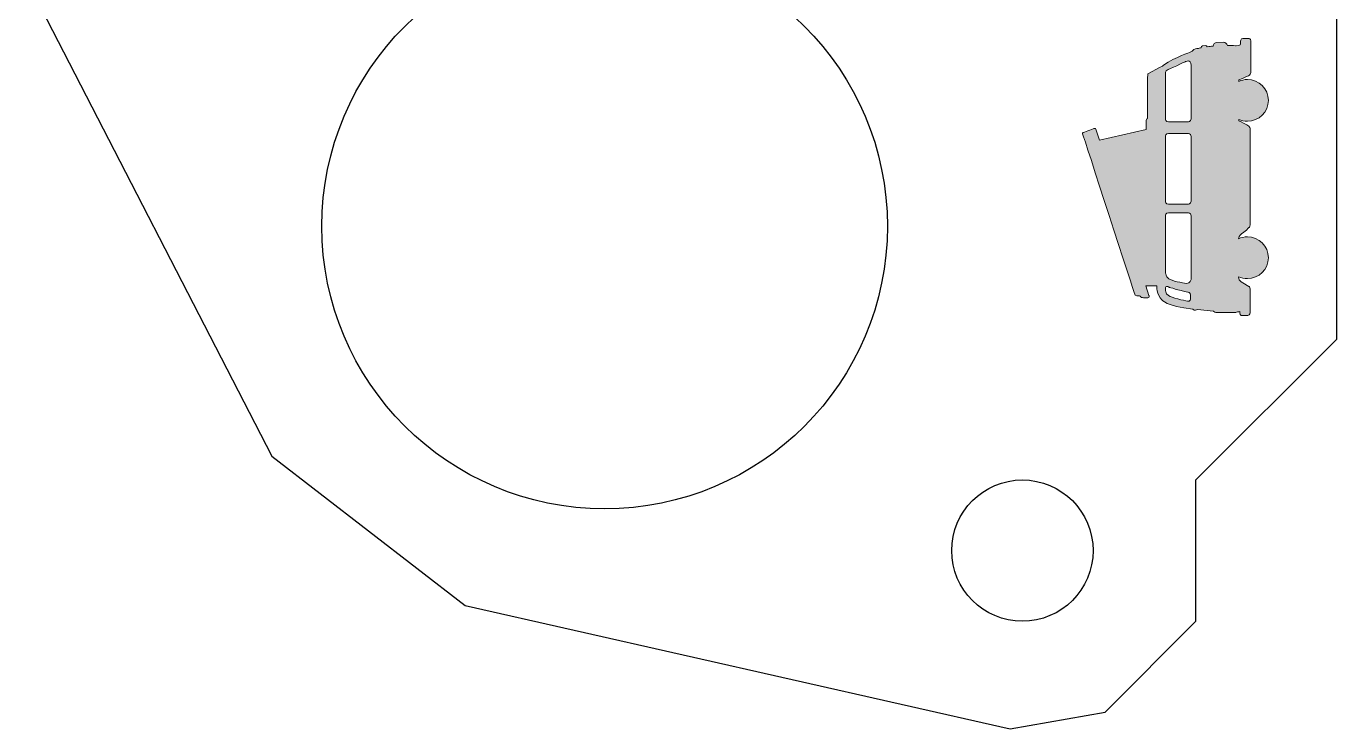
# Model space of a CAD drawing. Extents: x 1.03 to 5.04, y 10.78 to 16.24.
# Drawn here: x 1.025 to 5.039, y 10.781 to 12.935 of the extents above; entities that cross this region are included whole.
import ezdxf

# ---------------------------------------------------------------- set-up
doc = ezdxf.new("R2010")
doc.units = 0
doc.header["$LTSCALE"] = 1.21
doc.header["$MEASUREMENT"] = 0
doc.layers.add('02___PRT_ALL_AXES', color=7, linetype='CONTINUOUS')
doc.layers.add('Layer 1', color=7, linetype='CONTINUOUS', lineweight=0)

msp = doc.modelspace()

# ---------------------------------------------------------------- hatches: boundary and pattern name
at = {"layer": 'Layer 1', "true_color": 0x000000, "transparency": 33554687}
h = msp.add_hatch(color=18, dxfattribs=at)
h.dxf.hatch_style = 2
edge = h.paths.add_edge_path()
edge.add_spline(control_points=[(4.5927, 12.8147), (4.5927, 12.8075), (4.5927, 12.8036), (4.5927, 12.8017), (4.5927, 12.801), (4.5927, 12.8004), (4.5927, 12.7998), (4.5927, 12.7618), (4.5927, 12.7054), (4.5927, 12.676), (4.5927, 12.6624), (4.5927, 12.6532), (4.5927, 12.6513), (4.5927, 12.6417), (4.5836, 12.6419), (4.5836, 12.6419), (4.5836, 12.6419), (4.5336, 12.6419), (4.5238, 12.6419), (4.5141, 12.6419), (4.515, 12.651), (4.515, 12.651), (4.515, 12.651), (4.515, 12.6628), (4.515, 12.6804), (4.515, 12.6997), (4.515, 12.7367), (4.515, 12.7712), (4.515, 12.7712), (4.515, 12.7936), (4.515, 12.7936), (4.515, 12.7936), (4.5146, 12.7979), (4.5194, 12.8003), (4.5243, 12.8027), (4.5749, 12.826), (4.5749, 12.826), (4.5749, 12.826), (4.5927, 12.8369), (4.5927, 12.8147)], knot_values=[0, 0, 0, 0, 1, 1, 1, 2, 2, 2, 3, 3, 3, 4, 4, 4, 5, 5, 5, 6, 6, 6, 7, 7, 7, 8, 8, 8, 9, 9, 9, 10, 10, 10, 11, 11, 11, 12, 12, 12, 13, 13, 13, 13], degree=3, periodic=0)
edge = h.paths.add_edge_path()
edge.add_spline(control_points=[(4.5836, 12.6067), (4.5836, 12.6067), (4.5927, 12.6069), (4.5927, 12.5973), (4.5927, 12.5954), (4.5927, 12.5862), (4.5927, 12.5727), (4.5927, 12.5348), (4.5927, 12.4631), (4.5927, 12.4233), (4.5927, 12.4098), (4.5927, 12.4006), (4.5927, 12.3987), (4.5927, 12.3891), (4.5836, 12.3893), (4.5836, 12.3893), (4.5836, 12.3893), (4.5336, 12.3893), (4.5238, 12.3893), (4.5141, 12.3893), (4.515, 12.3984), (4.515, 12.3984), (4.515, 12.3984), (4.515, 12.4102), (4.515, 12.4277), (4.515, 12.4572), (4.515, 12.528), (4.515, 12.5682), (4.515, 12.5858), (4.515, 12.5976), (4.515, 12.5976), (4.515, 12.5976), (4.5141, 12.6067), (4.5238, 12.6067), (4.5336, 12.6067), (4.5836, 12.6067), (4.5836, 12.6067)], knot_values=[0, 0, 0, 0, 1, 1, 1, 2, 2, 2, 3, 3, 3, 4, 4, 4, 5, 5, 5, 6, 6, 6, 7, 7, 7, 8, 8, 8, 9, 9, 9, 10, 10, 10, 11, 11, 11, 12, 12, 12, 12], degree=3, periodic=0)
edge = h.paths.add_edge_path()
edge.add_spline(control_points=[(4.5836, 12.3634), (4.5836, 12.3634), (4.5927, 12.3636), (4.5927, 12.354), (4.5927, 12.3444), (4.5927, 12.1589), (4.5927, 12.1589), (4.5927, 12.1589), (4.5912, 12.1452), (4.5786, 12.1468), (4.566, 12.1483), (4.5338, 12.1544), (4.5248, 12.1609), (4.515, 12.1679), (4.515, 12.1782), (4.515, 12.1782), (4.515, 12.1782), (4.515, 12.3543), (4.515, 12.3543), (4.515, 12.3543), (4.5141, 12.3634), (4.5238, 12.3634), (4.5336, 12.3634), (4.5836, 12.3634), (4.5836, 12.3634)], knot_values=[0, 0, 0, 0, 1, 1, 1, 2, 2, 2, 3, 3, 3, 4, 4, 4, 5, 5, 5, 6, 6, 6, 7, 7, 7, 8, 8, 8, 8], degree=3, periodic=0)
edge = h.paths.add_edge_path()
edge.add_spline(control_points=[(4.5214, 12.1367), (4.5284, 12.1341), (4.5259, 12.135), (4.5259, 12.135), (4.5259, 12.135), (4.5549, 12.1252), (4.5833, 12.1203), (4.5833, 12.1203), (4.5909, 12.1195), (4.5909, 12.1107), (4.5909, 12.1019), (4.5909, 12.1002), (4.5909, 12.1002), (4.5909, 12.1002), (4.5917, 12.09), (4.5815, 12.0922), (4.5713, 12.0943), (4.5337, 12.1027), (4.5235, 12.1095), (4.5133, 12.1163), (4.515, 12.1262), (4.515, 12.1262), (4.515, 12.1262), (4.515, 12.1331), (4.515, 12.1331), (4.515, 12.1331), (4.5145, 12.1393), (4.5214, 12.1367)], knot_values=[0, 0, 0, 0, 1, 1, 1, 2, 2, 2, 3, 3, 3, 4, 4, 4, 5, 5, 5, 6, 6, 6, 7, 7, 7, 8, 8, 8, 9, 9, 9, 9], degree=3, periodic=0)
edge = h.paths.add_edge_path()
edge.add_spline(control_points=[(4.7442, 12.888), (4.7442, 12.888), (4.7442, 12.8817), (4.7442, 12.8817), (4.7442, 12.8817), (4.7455, 12.8744), (4.7314, 12.8751), (4.7301, 12.8752), (4.7197, 12.8758), (4.7042, 12.8758), (4.7032, 12.8819), (4.6978, 12.8864), (4.6915, 12.8862), (4.6915, 12.8862), (4.6723, 12.8854), (4.6723, 12.8854), (4.6659, 12.8852), (4.6609, 12.8801), (4.6604, 12.8739), (4.6545, 12.8733), (4.6484, 12.8727), (4.6422, 12.8718), (4.6422, 12.8718), (4.6422, 12.8718), (4.6422, 12.8718), (4.6419, 12.8744), (4.6395, 12.8762), (4.6369, 12.8759), (4.6369, 12.8759), (4.628, 12.8747), (4.628, 12.8747), (4.6254, 12.8743), (4.6236, 12.8719), (4.624, 12.8693), (4.624, 12.8693), (4.624, 12.8689), (4.624, 12.8689), (4.6201, 12.8681), (4.6162, 12.8673), (4.6123, 12.8664), (4.6123, 12.8664), (4.6025, 12.8683), (4.5962, 12.8584), (4.5962, 12.8584), (4.5898, 12.8553), (4.5898, 12.8553), (4.5898, 12.8553), (4.5472, 12.8416), (4.508, 12.8152), (4.508, 12.8152), (4.5056, 12.8128), (4.5056, 12.8128), (4.5056, 12.8128), (4.5021, 12.8111), (4.498, 12.8093), (4.498, 12.8093), (4.4609, 12.7896), (4.4609, 12.7896), (4.4609, 12.7896), (4.4594, 12.7801), (4.4592, 12.7729), (4.4591, 12.7658), (4.4592, 12.6525), (4.4592, 12.6525), (4.4592, 12.6525), (4.4556, 12.6507), (4.4556, 12.6461), (4.4556, 12.6415), (4.4556, 12.618), (4.4556, 12.618), (4.4556, 12.618), (4.3128, 12.5856), (4.3128, 12.5856), (4.3128, 12.5856), (4.3017, 12.6199), (4.3017, 12.6199), (4.3017, 12.6199), (4.3003, 12.6233), (4.2955, 12.6216), (4.2906, 12.6199), (4.2617, 12.6088), (4.2617, 12.6088), (4.2617, 12.6088), (4.2594, 12.6081), (4.2617, 12.602), (4.264, 12.5959), (4.4203, 12.1132), (4.4203, 12.1132), (4.4203, 12.1132), (4.4218, 12.1085), (4.4267, 12.1085), (4.4317, 12.1085), (4.4354, 12.1085), (4.4354, 12.1085), (4.4354, 12.1085), (4.4378, 12.1075), (4.4388, 12.1054), (4.4399, 12.1033), (4.4403, 12.1031), (4.4437, 12.103), (4.4464, 12.1029), (4.4553, 12.1026), (4.4609, 12.1023), (4.4668, 12.1021), (4.4637, 12.1092), (4.4637, 12.1092), (4.4637, 12.1092), (4.4541, 12.139), (4.4541, 12.139), (4.4541, 12.139), (4.487, 12.139), (4.487, 12.139), (4.487, 12.139), (4.4878, 12.1393), (4.4878, 12.1393), (4.4878, 12.1393), (4.486, 12.1121), (4.5036, 12.0965), (4.5036, 12.0965), (4.5158, 12.0767), (4.5985, 12.0681), (4.5985, 12.0681), (4.6041, 12.0598), (4.6125, 12.0672), (4.6125, 12.0672), (4.6611, 12.0621), (4.6611, 12.0621), (4.6611, 12.0621), (4.6628, 12.0583), (4.6691, 12.0578), (4.6753, 12.0573), (4.7279, 12.057), (4.7279, 12.057), (4.7279, 12.057), (4.732, 12.0572), (4.7325, 12.0589), (4.7329, 12.0605), (4.7373, 12.0599), (4.7373, 12.0599), (4.7373, 12.0599), (4.7398, 12.06), (4.7422, 12.0605), (4.7422, 12.0599), (4.7422, 12.0568), (4.7422, 12.0562), (4.7422, 12.0487), (4.7477, 12.0487), (4.7477, 12.0487), (4.7477, 12.0487), (4.759, 12.0487), (4.7663, 12.0487), (4.7736, 12.0487), (4.7738, 12.0581), (4.7738, 12.0581), (4.7738, 12.0581), (4.7738, 12.0776), (4.7738, 12.0776), (4.7738, 12.0776), (4.7738, 12.084), (4.7738, 12.084), (4.7738, 12.0862), (4.7738, 12.0885), (4.7738, 12.0906), (4.7739, 12.0906), (4.774, 12.0906), (4.774, 12.0906), (4.774, 12.0906), (4.774, 12.1299), (4.774, 12.1299), (4.7738, 12.136), (4.7699, 12.1372), (4.7699, 12.1372), (4.7699, 12.1372), (4.7519, 12.1485), (4.7519, 12.1485), (4.7519, 12.1485), (4.7384, 12.1536), (4.7384, 12.1658), (4.7384, 12.1662), (4.7384, 12.1667), (4.7384, 12.1673), (4.7466, 12.1634), (4.7558, 12.1613), (4.7655, 12.1613), (4.8009, 12.1613), (4.8296, 12.19), (4.8296, 12.2253), (4.8296, 12.2607), (4.8009, 12.2894), (4.7655, 12.2894), (4.7558, 12.2894), (4.7467, 12.2873), (4.7384, 12.2834), (4.7387, 12.2871), (4.7402, 12.2941), (4.7471, 12.2982), (4.7566, 12.304), (4.7702, 12.3178), (4.7702, 12.3178), (4.7702, 12.3178), (4.7738, 12.3193), (4.7738, 12.3266), (4.7738, 12.3339), (4.7738, 12.6209), (4.7738, 12.6209), (4.7738, 12.6209), (4.7741, 12.6269), (4.7642, 12.6326), (4.7593, 12.6354), (4.7484, 12.6406), (4.7389, 12.6451), (4.7389, 12.6451), (4.7389, 12.6494), (4.7389, 12.6494), (4.747, 12.6457), (4.756, 12.6436), (4.7656, 12.6436), (4.8009, 12.6436), (4.8296, 12.6722), (4.8296, 12.7076), (4.8296, 12.743), (4.8009, 12.7717), (4.7656, 12.7717), (4.7561, 12.7717), (4.7472, 12.7696), (4.7391, 12.766), (4.7391, 12.766), (4.7392, 12.7706), (4.7392, 12.7706), (4.7541, 12.7772), (4.7676, 12.7826), (4.7676, 12.7826), (4.7676, 12.7826), (4.7753, 12.7848), (4.7756, 12.7928), (4.7759, 12.7994), (4.7757, 12.8379), (4.7757, 12.852), (4.7758, 12.8525), (4.7758, 12.8528), (4.7758, 12.8528), (4.7758, 12.8528), (4.7758, 12.878), (4.7758, 12.878), (4.7758, 12.878), (4.7758, 12.882), (4.7758, 12.8899), (4.7758, 12.8974), (4.7703, 12.8974), (4.7703, 12.8974), (4.7703, 12.8974), (4.759, 12.8974), (4.7517, 12.8974), (4.7444, 12.8974), (4.7442, 12.888), (4.7442, 12.888)], knot_values=[0, 0, 0, 0, 1, 1, 1, 2, 2, 2, 3, 3, 3, 4, 4, 4, 5, 5, 5, 6, 6, 6, 7, 7, 7, 8, 8, 8, 9, 9, 9, 10, 10, 10, 11, 11, 11, 12, 12, 12, 13, 13, 13, 14, 14, 14, 15, 15, 15, 16, 16, 16, 17, 17, 17, 18, 18, 18, 19, 19, 19, 20, 20, 20, 21, 21, 21, 22, 22, 22, 23, 23, 23, 24, 24, 24, 25, 25, 25, 26, 26, 26, 27, 27, 27, 28, 28, 28, 29, 29, 29, 30, 30, 30, 31, 31, 31, 32, 32, 32, 33, 33, 33, 34, 34, 34, 35, 35, 35, 36, 36, 36, 37, 37, 37, 38, 38, 38, 39, 39, 39, 40, 40, 40, 41, 41, 41, 42, 42, 42, 43, 43, 43, 44, 44, 44, 45, 45, 45, 46, 46, 46, 47, 47, 47, 48, 48, 48, 49, 49, 49, 50, 50, 50, 51, 51, 51, 52, 52, 52, 53, 53, 53, 54, 54, 54, 55, 55, 55, 56, 56, 56, 57, 57, 57, 58, 58, 58, 59, 59, 59, 60, 60, 60, 61, 61, 61, 62, 62, 62, 63, 63, 63, 64, 64, 64, 65, 65, 65, 66, 66, 66, 67, 67, 67, 68, 68, 68, 69, 69, 69, 70, 70, 70, 71, 71, 71, 72, 72, 72, 73, 73, 73, 74, 74, 74, 75, 75, 75, 76, 76, 76, 77, 77, 77, 78, 78, 78, 79, 79, 79, 80, 80, 80, 81, 81, 81, 82, 82, 82, 83, 83, 83, 84, 84, 84, 85, 85, 85, 85], degree=3, periodic=0)

# ---------------------------------------------------------------- linework, layer by layer
at = {"layer": '02___PRT_ALL_AXES', "color": 7, "linetype": 'Continuous'}
for p, q in [((5.0392, 11.9757), (5.0392, 15.0498)), ((1.025, 13.0797), (1.7778, 11.617)), ((4.6077, 11.5442), (5.0392, 11.9757)), ((1.7778, 11.617), (2.3692, 11.159)), ((4.6077, 11.111), (4.6077, 11.5442)), ((2.3692, 11.159), (4.0385, 10.7814)), ((4.3293, 10.8326), (4.6077, 11.111)), ((4.0385, 10.7814), (4.3293, 10.8326))]:
    msp.add_line(p, q, dxfattribs=at)
for centre, radius in [((2.7967, 12.3218), 0.8661), ((4.0762, 11.3277), 0.2165)]:
    msp.add_circle(centre, radius, dxfattribs=at)
at = {"layer": 'Layer 1'}
for points, knots in [([(4.7442, 12.888), (4.7442, 12.888), (4.7442, 12.8817), (4.7442, 12.8817), (4.7442, 12.8817), (4.7455, 12.8744), (4.7314, 12.8751), (4.7301, 12.8752), (4.7197, 12.8758), (4.7042, 12.8758), (4.7032, 12.8819), (4.6978, 12.8864), (4.6915, 12.8862), (4.6915, 12.8862), (4.6723, 12.8854), (4.6723, 12.8854), (4.6659, 12.8852), (4.6609, 12.8801), (4.6604, 12.8739), (4.6545, 12.8733), (4.6484, 12.8727), (4.6422, 12.8718), (4.6422, 12.8718), (4.6422, 12.8718), (4.6422, 12.8718), (4.6419, 12.8744), (4.6395, 12.8762), (4.6369, 12.8759), (4.6369, 12.8759), (4.628, 12.8747), (4.628, 12.8747), (4.6254, 12.8743), (4.6236, 12.8719), (4.624, 12.8693), (4.624, 12.8693), (4.624, 12.8689), (4.624, 12.8689), (4.6201, 12.8681), (4.6162, 12.8673), (4.6123, 12.8664), (4.6123, 12.8664), (4.6025, 12.8683), (4.5962, 12.8584), (4.5962, 12.8584), (4.5898, 12.8553), (4.5898, 12.8553), (4.5898, 12.8553), (4.5472, 12.8416), (4.508, 12.8152), (4.508, 12.8152), (4.5056, 12.8128), (4.5056, 12.8128), (4.5056, 12.8128), (4.5021, 12.8111), (4.498, 12.8093), (4.498, 12.8093), (4.4609, 12.7896), (4.4609, 12.7896), (4.4609, 12.7896), (4.4594, 12.7801), (4.4592, 12.7729), (4.4591, 12.7658), (4.4592, 12.6525), (4.4592, 12.6525), (4.4592, 12.6525), (4.4556, 12.6507), (4.4556, 12.6461), (4.4556, 12.6415), (4.4556, 12.618), (4.4556, 12.618), (4.4556, 12.618), (4.3128, 12.5856), (4.3128, 12.5856), (4.3128, 12.5856), (4.3017, 12.6199), (4.3017, 12.6199), (4.3017, 12.6199), (4.3003, 12.6233), (4.2955, 12.6216), (4.2906, 12.6199), (4.2617, 12.6088), (4.2617, 12.6088), (4.2617, 12.6088), (4.2594, 12.6081), (4.2617, 12.602), (4.264, 12.5959), (4.4203, 12.1132), (4.4203, 12.1132), (4.4203, 12.1132), (4.4218, 12.1085), (4.4267, 12.1085), (4.4317, 12.1085), (4.4354, 12.1085), (4.4354, 12.1085), (4.4354, 12.1085), (4.4378, 12.1075), (4.4388, 12.1054), (4.4399, 12.1033), (4.4403, 12.1031), (4.4437, 12.103), (4.4464, 12.1029), (4.4553, 12.1026), (4.4609, 12.1023), (4.4668, 12.1021), (4.4637, 12.1092), (4.4637, 12.1092), (4.4637, 12.1092), (4.4541, 12.139), (4.4541, 12.139), (4.4541, 12.139), (4.487, 12.139), (4.487, 12.139), (4.487, 12.139), (4.4878, 12.1393), (4.4878, 12.1393), (4.4878, 12.1393), (4.486, 12.1121), (4.5036, 12.0965), (4.5036, 12.0965), (4.5158, 12.0767), (4.5985, 12.0681), (4.5985, 12.0681), (4.6041, 12.0598), (4.6125, 12.0672), (4.6125, 12.0672), (4.6611, 12.0621), (4.6611, 12.0621), (4.6611, 12.0621), (4.6628, 12.0583), (4.6691, 12.0578), (4.6753, 12.0573), (4.7279, 12.057), (4.7279, 12.057), (4.7279, 12.057), (4.732, 12.0572), (4.7325, 12.0589), (4.7329, 12.0605), (4.7373, 12.0599), (4.7373, 12.0599), (4.7373, 12.0599), (4.7398, 12.06), (4.7422, 12.0605), (4.7422, 12.0599), (4.7422, 12.0568), (4.7422, 12.0562), (4.7422, 12.0487), (4.7477, 12.0487), (4.7477, 12.0487), (4.7477, 12.0487), (4.759, 12.0487), (4.7663, 12.0487), (4.7736, 12.0487), (4.7738, 12.0581), (4.7738, 12.0581), (4.7738, 12.0581), (4.7738, 12.0776), (4.7738, 12.0776), (4.7738, 12.0776), (4.7738, 12.084), (4.7738, 12.084), (4.7738, 12.0862), (4.7738, 12.0885), (4.7738, 12.0906), (4.7739, 12.0906), (4.774, 12.0906), (4.774, 12.0906), (4.774, 12.0906), (4.774, 12.1299), (4.774, 12.1299), (4.7738, 12.136), (4.7699, 12.1372), (4.7699, 12.1372), (4.7699, 12.1372), (4.7519, 12.1485), (4.7519, 12.1485), (4.7519, 12.1485), (4.7384, 12.1536), (4.7384, 12.1658), (4.7384, 12.1662), (4.7384, 12.1667), (4.7384, 12.1673), (4.7466, 12.1634), (4.7558, 12.1613), (4.7655, 12.1613), (4.8009, 12.1613), (4.8296, 12.19), (4.8296, 12.2253), (4.8296, 12.2607), (4.8009, 12.2894), (4.7655, 12.2894), (4.7558, 12.2894), (4.7467, 12.2873), (4.7384, 12.2834), (4.7387, 12.2871), (4.7402, 12.2941), (4.7471, 12.2982), (4.7566, 12.304), (4.7702, 12.3178), (4.7702, 12.3178), (4.7702, 12.3178), (4.7738, 12.3193), (4.7738, 12.3266), (4.7738, 12.3339), (4.7738, 12.6209), (4.7738, 12.6209), (4.7738, 12.6209), (4.7741, 12.6269), (4.7642, 12.6326), (4.7593, 12.6354), (4.7484, 12.6406), (4.7389, 12.6451), (4.7389, 12.6451), (4.7389, 12.6494), (4.7389, 12.6494), (4.747, 12.6457), (4.756, 12.6436), (4.7656, 12.6436), (4.8009, 12.6436), (4.8296, 12.6722), (4.8296, 12.7076), (4.8296, 12.743), (4.8009, 12.7717), (4.7656, 12.7717), (4.7561, 12.7717), (4.7472, 12.7696), (4.7391, 12.766), (4.7391, 12.766), (4.7392, 12.7706), (4.7392, 12.7706), (4.7541, 12.7772), (4.7676, 12.7826), (4.7676, 12.7826), (4.7676, 12.7826), (4.7753, 12.7848), (4.7756, 12.7928), (4.7759, 12.7994), (4.7757, 12.8379), (4.7757, 12.852), (4.7758, 12.8525), (4.7758, 12.8528), (4.7758, 12.8528), (4.7758, 12.8528), (4.7758, 12.878), (4.7758, 12.878), (4.7758, 12.878), (4.7758, 12.882), (4.7758, 12.8899), (4.7758, 12.8974), (4.7703, 12.8974), (4.7703, 12.8974), (4.7703, 12.8974), (4.759, 12.8974), (4.7517, 12.8974), (4.7444, 12.8974), (4.7442, 12.888), (4.7442, 12.888)], [0, 0, 0, 0, 1, 1, 1, 2, 2, 2, 3, 3, 3, 4, 4, 4, 5, 5, 5, 6, 6, 6, 7, 7, 7, 8, 8, 8, 9, 9, 9, 10, 10, 10, 11, 11, 11, 12, 12, 12, 13, 13, 13, 14, 14, 14, 15, 15, 15, 16, 16, 16, 17, 17, 17, 18, 18, 18, 19, 19, 19, 20, 20, 20, 21, 21, 21, 22, 22, 22, 23, 23, 23, 24, 24, 24, 25, 25, 25, 26, 26, 26, 27, 27, 27, 28, 28, 28, 29, 29, 29, 30, 30, 30, 31, 31, 31, 32, 32, 32, 33, 33, 33, 34, 34, 34, 35, 35, 35, 36, 36, 36, 37, 37, 37, 38, 38, 38, 39, 39, 39, 40, 40, 40, 41, 41, 41, 42, 42, 42, 43, 43, 43, 44, 44, 44, 45, 45, 45, 46, 46, 46, 47, 47, 47, 48, 48, 48, 49, 49, 49, 50, 50, 50, 51, 51, 51, 52, 52, 52, 53, 53, 53, 54, 54, 54, 55, 55, 55, 56, 56, 56, 57, 57, 57, 58, 58, 58, 59, 59, 59, 60, 60, 60, 61, 61, 61, 62, 62, 62, 63, 63, 63, 64, 64, 64, 65, 65, 65, 66, 66, 66, 67, 67, 67, 68, 68, 68, 69, 69, 69, 70, 70, 70, 71, 71, 71, 72, 72, 72, 73, 73, 73, 74, 74, 74, 75, 75, 75, 76, 76, 76, 77, 77, 77, 78, 78, 78, 79, 79, 79, 80, 80, 80, 81, 81, 81, 82, 82, 82, 83, 83, 83, 84, 84, 84, 85, 85, 85, 85]), ([(4.5927, 12.8147), (4.5927, 12.8075), (4.5927, 12.8036), (4.5927, 12.8017), (4.5927, 12.801), (4.5927, 12.8004), (4.5927, 12.7998), (4.5927, 12.7618), (4.5927, 12.7054), (4.5927, 12.676), (4.5927, 12.6624), (4.5927, 12.6532), (4.5927, 12.6513), (4.5927, 12.6417), (4.5836, 12.6419), (4.5836, 12.6419), (4.5836, 12.6419), (4.5336, 12.6419), (4.5238, 12.6419), (4.5141, 12.6419), (4.515, 12.651), (4.515, 12.651), (4.515, 12.651), (4.515, 12.6628), (4.515, 12.6804), (4.515, 12.6997), (4.515, 12.7367), (4.515, 12.7712), (4.515, 12.7712), (4.515, 12.7936), (4.515, 12.7936), (4.515, 12.7936), (4.5146, 12.7979), (4.5194, 12.8003), (4.5243, 12.8027), (4.5749, 12.826), (4.5749, 12.826), (4.5749, 12.826), (4.5927, 12.8369), (4.5927, 12.8147)], [0, 0, 0, 0, 1, 1, 1, 2, 2, 2, 3, 3, 3, 4, 4, 4, 5, 5, 5, 6, 6, 6, 7, 7, 7, 8, 8, 8, 9, 9, 9, 10, 10, 10, 11, 11, 11, 12, 12, 12, 13, 13, 13, 13]), ([(4.5836, 12.6067), (4.5836, 12.6067), (4.5927, 12.6069), (4.5927, 12.5973), (4.5927, 12.5954), (4.5927, 12.5862), (4.5927, 12.5727), (4.5927, 12.5348), (4.5927, 12.4631), (4.5927, 12.4233), (4.5927, 12.4098), (4.5927, 12.4006), (4.5927, 12.3987), (4.5927, 12.3891), (4.5836, 12.3893), (4.5836, 12.3893), (4.5836, 12.3893), (4.5336, 12.3893), (4.5238, 12.3893), (4.5141, 12.3893), (4.515, 12.3984), (4.515, 12.3984), (4.515, 12.3984), (4.515, 12.4102), (4.515, 12.4277), (4.515, 12.4572), (4.515, 12.528), (4.515, 12.5682), (4.515, 12.5858), (4.515, 12.5976), (4.515, 12.5976), (4.515, 12.5976), (4.5141, 12.6067), (4.5238, 12.6067), (4.5336, 12.6067), (4.5836, 12.6067), (4.5836, 12.6067)], [0, 0, 0, 0, 1, 1, 1, 2, 2, 2, 3, 3, 3, 4, 4, 4, 5, 5, 5, 6, 6, 6, 7, 7, 7, 8, 8, 8, 9, 9, 9, 10, 10, 10, 11, 11, 11, 12, 12, 12, 12]), ([(4.5836, 12.3634), (4.5836, 12.3634), (4.5927, 12.3636), (4.5927, 12.354), (4.5927, 12.3444), (4.5927, 12.1589), (4.5927, 12.1589), (4.5927, 12.1589), (4.5912, 12.1452), (4.5786, 12.1468), (4.566, 12.1483), (4.5338, 12.1544), (4.5248, 12.1609), (4.515, 12.1679), (4.515, 12.1782), (4.515, 12.1782), (4.515, 12.1782), (4.515, 12.3543), (4.515, 12.3543), (4.515, 12.3543), (4.5141, 12.3634), (4.5238, 12.3634), (4.5336, 12.3634), (4.5836, 12.3634), (4.5836, 12.3634)], [0, 0, 0, 0, 1, 1, 1, 2, 2, 2, 3, 3, 3, 4, 4, 4, 5, 5, 5, 6, 6, 6, 7, 7, 7, 8, 8, 8, 8]), ([(4.5214, 12.1367), (4.5284, 12.1341), (4.5259, 12.135), (4.5259, 12.135), (4.5259, 12.135), (4.5549, 12.1252), (4.5833, 12.1203), (4.5833, 12.1203), (4.5909, 12.1195), (4.5909, 12.1107), (4.5909, 12.1019), (4.5909, 12.1002), (4.5909, 12.1002), (4.5909, 12.1002), (4.5917, 12.09), (4.5815, 12.0922), (4.5713, 12.0943), (4.5337, 12.1027), (4.5235, 12.1095), (4.5133, 12.1163), (4.515, 12.1262), (4.515, 12.1262), (4.515, 12.1262), (4.515, 12.1331), (4.515, 12.1331), (4.515, 12.1331), (4.5145, 12.1393), (4.5214, 12.1367)], [0, 0, 0, 0, 1, 1, 1, 2, 2, 2, 3, 3, 3, 4, 4, 4, 5, 5, 5, 6, 6, 6, 7, 7, 7, 8, 8, 8, 9, 9, 9, 9])]:
    msp.add_open_spline(points, degree=3, knots=knots, dxfattribs=at)

doc.saveas('drawing.dxf')
